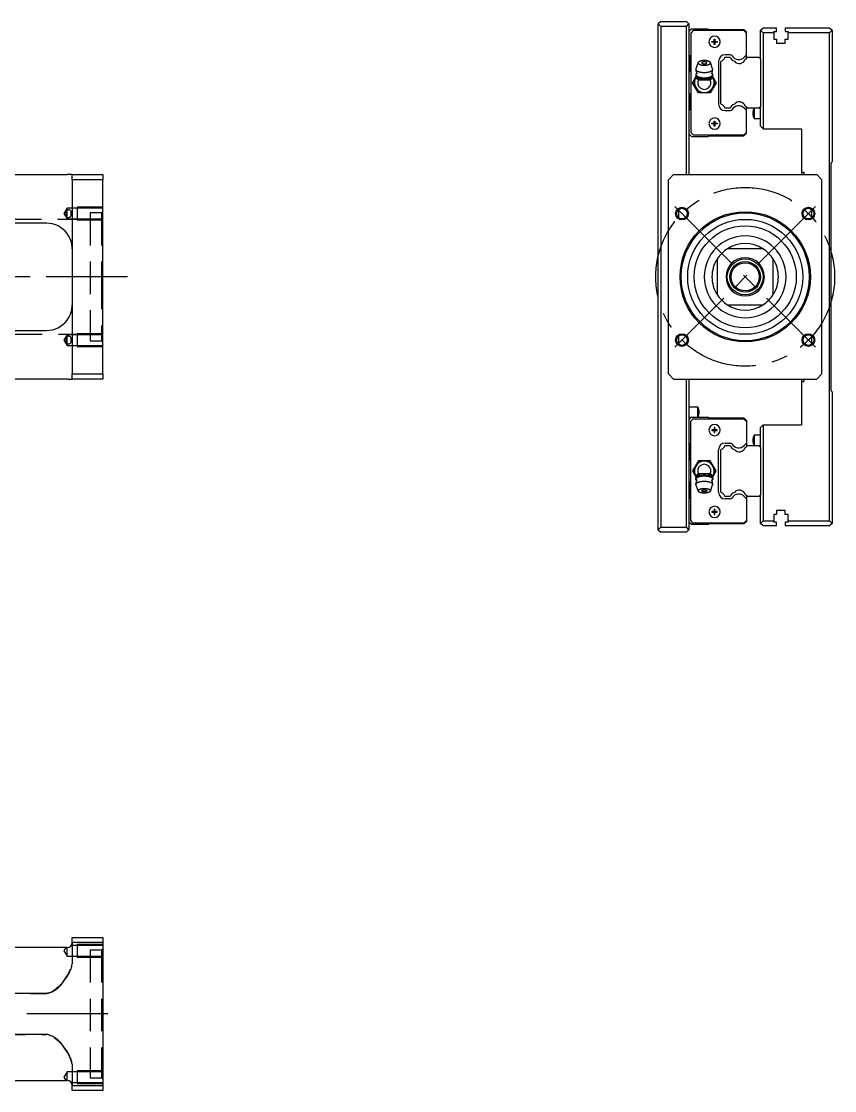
# Model space of a CAD drawing. Extents: x -8 to 924, y -348 to 120.
# Drawn here: x 605.6 to 923.9, y -318.6 to 100 of the extents above; entities that cross this region are included whole.
import ezdxf

# ---------------------------------------------------------------- set-up
doc = ezdxf.new("R2010")
doc.units = 0
doc.linetypes.add('CENTER', pattern=[50.8, 31.75, -6.35, 6.35, -6.35])
doc.linetypes.add('DASHED', pattern=[19.05, 12.7, -6.35])
doc.layers.get('0').update_dxf_attribs({"linetype": 'CONTINUOUS'})
doc.layers.add('CENTER', color=1, linetype='CENTER')

msp = doc.modelspace()

# ---------------------------------------------------------------- linework, layer by layer
at = {"color": 7, "linetype": 'CONTINUOUS'}
for p, q in [((855.9, 100), (854.9, 99)), ((854.9, 99), (855.9, 98)), ((854.9, -99), (854.9, 99)), ((855.9, 100), (865.9, 100)), ((865.9, 98), (855.9, 98)), ((855.9, 98), (855.9, -98)), ((866.9, 99), (865.9, 100)), ((865.9, 98), (866.9, 99)), ((865.9, 40), (865.9, 98)), ((866.9, 99), (866.9, 40)), ((867.9, 97), (866.9, 96)), ((868.6, 96.45), (867.6, 95.45)), ((874.4, 97), (867.9, 97)), ((888.4, 96.45), (868.6, 96.45)), ((874.65, 96.75), (874.4, 97)), ((888.4, 96.75), (874.65, 96.75)), ((889.4, 95.75), (888.4, 96.75)), ((889.4, 95.45), (888.4, 96.45)), ((894.9, 96.5), (895.9, 97.5)), ((894.9, 85.4), (894.9, 96.5)), ((895.9, 95.5), (894.9, 96.5)), ((895.9, 97.5), (901.2, 97.5)), ((901.2, 96), (901.2, 97.5)), ((904.6, 97.5), (921.9, 97.5)), ((904.6, 97.5), (904.6, 96)), ((921.9, 97.5), (922.9, 96.5)), ((922.9, 96.5), (921.9, 95.5)), ((922.9, 96.5), (922.9, 45)), ((867.6, 95.45), (867.6, 56.55)), ((875.9, 92.1), (876.8, 92.1)), ((875.9, 91.9), (875.9, 92.1)), ((876.8, 92.1), (876.8, 93)), ((876.8, 93), (877, 93)), ((876.8, 92.1), (876.9, 92)), ((877, 92.1), (876.9, 92)), ((877, 93), (877, 92.1)), ((877, 92.1), (877.9, 92.1)), ((877.9, 92.1), (877.9, 91.9)), ((889.4, 95.45), (889.4, 95.75)), ((889.4, 86.92), (889.4, 95.45)), ((900.05, 95.5), (895.9, 95.5)), ((895.9, 95.5), (895.9, 58)), ((900.05, 96), (901.2, 96)), ((900.05, 95.5), (900.05, 96)), ((900.05, 95.5), (900.05, 93)), ((900.05, 93), (901.2, 93)), ((901.2, 93), (901.2, 91.5)), ((904.6, 96), (905.75, 96)), ((904.6, 93), (905.75, 93)), ((904.6, 91.5), (904.6, 93)), ((905.75, 96), (905.75, 95.5)), ((905.75, 93), (905.75, 95.5)), ((921.9, 95.5), (905.75, 95.5)), ((921.9, -95.5), (921.9, 95.5)), ((876.8, 91.9), (875.9, 91.9)), ((876.8, 91.9), (876.9, 92)), ((876.8, 91), (876.8, 91.9)), ((877, 91), (876.8, 91)), ((877, 91.9), (876.9, 92)), ((877.9, 91.9), (877, 91.9)), ((877, 91.9), (877, 91)), ((901.2, 91.5), (904.6, 91.5)), ((866.9, 87), (867.4, 86.5)), ((867.4, 86.5), (867.4, 80.5)), ((870.52, 83.89), (869.63, 81.44)), ((870.52, 83.89), (870.5, 83.81)), ((870.5, 83.81), (870.5, 83.73)), ((870.5, 83.73), (870.52, 83.65)), ((870.55, 83.95), (870.52, 83.89)), ((870.59, 84.02), (870.55, 83.95)), ((870.65, 84.08), (870.59, 84.02)), ((870.71, 84.14), (870.65, 84.08)), ((870.79, 84.2), (870.71, 84.14)), ((870.88, 84.25), (870.79, 84.2)), ((870.97, 84.31), (870.88, 84.25)), ((871.08, 84.36), (870.97, 84.31)), ((871.2, 84.41), (871.08, 84.36)), ((871.32, 84.45), (871.2, 84.41)), ((871.46, 84.49), (871.32, 84.45)), ((871.6, 84.53), (871.46, 84.49)), ((871.75, 84.57), (871.6, 84.53)), ((871.9, 84.6), (871.75, 84.57)), ((872.06, 84.62), (871.9, 84.6)), ((871.92, 83.83), (871.9, 83.79)), ((871.9, 83.79), (871.9, 83.76)), ((871.9, 83.76), (871.9, 83.73)), ((871.9, 83.73), (871.92, 83.69)), ((871.93, 83.86), (871.92, 83.83)), ((871.96, 83.89), (871.93, 83.86)), ((871.99, 83.92), (871.96, 83.89)), ((872.03, 83.95), (871.99, 83.92)), ((872.08, 83.98), (872.03, 83.95)), ((872.22, 84.64), (872.06, 84.62)), ((872.13, 84.01), (872.08, 83.98)), ((872.19, 84.03), (872.13, 84.01)), ((872.26, 84.05), (872.19, 84.03)), ((872.39, 84.66), (872.22, 84.64)), ((872.33, 84.07), (872.26, 84.05)), ((872.4, 84.09), (872.33, 84.07)), ((872.56, 84.67), (872.39, 84.66)), ((872.48, 84.11), (872.4, 84.09)), ((872.56, 84.12), (872.48, 84.11)), ((872.73, 84.68), (872.56, 84.67)), ((872.64, 84.13), (872.56, 84.12)), ((872.73, 84.14), (872.64, 84.13)), ((872.9, 84.68), (872.73, 84.68)), ((872.81, 84.14), (872.73, 84.14)), ((872.9, 84.14), (872.81, 84.14)), ((873.07, 84.68), (872.9, 84.68)), ((872.99, 84.14), (872.9, 84.14)), ((873.07, 84.14), (872.99, 84.14)), ((873.24, 84.67), (873.07, 84.68)), ((873.16, 84.13), (873.07, 84.14)), ((873.24, 84.12), (873.16, 84.13)), ((873.41, 84.66), (873.24, 84.67)), ((873.32, 84.11), (873.24, 84.12)), ((873.4, 84.09), (873.32, 84.11)), ((873.47, 84.07), (873.4, 84.09)), ((873.58, 84.64), (873.41, 84.66)), ((873.54, 84.05), (873.47, 84.07)), ((873.61, 84.03), (873.54, 84.05)), ((873.74, 84.62), (873.58, 84.64)), ((873.67, 84.01), (873.61, 84.03)), ((873.72, 83.98), (873.67, 84.01)), ((873.77, 83.95), (873.72, 83.98)), ((873.9, 84.6), (873.74, 84.62)), ((873.81, 83.92), (873.77, 83.95)), ((873.84, 83.89), (873.81, 83.92)), ((873.87, 83.86), (873.84, 83.89)), ((873.88, 83.83), (873.87, 83.86)), ((873.9, 83.79), (873.88, 83.83)), ((873.88, 83.69), (873.9, 83.73)), ((874.05, 84.57), (873.9, 84.6)), ((873.9, 83.76), (873.9, 83.79)), ((873.9, 83.73), (873.9, 83.76)), ((874.2, 84.53), (874.05, 84.57)), ((874.34, 84.49), (874.2, 84.53)), ((874.48, 84.45), (874.34, 84.49)), ((874.6, 84.41), (874.48, 84.45)), ((874.72, 84.36), (874.6, 84.41)), ((874.83, 84.31), (874.72, 84.36)), ((874.92, 84.25), (874.83, 84.31)), ((875.01, 84.2), (874.92, 84.25)), ((875.09, 84.14), (875.01, 84.2)), ((875.15, 84.08), (875.09, 84.14)), ((875.21, 84.02), (875.15, 84.08)), ((875.25, 83.95), (875.21, 84.02)), ((875.28, 83.89), (875.25, 83.95)), ((876.17, 81.44), (875.28, 83.89)), ((875.3, 83.81), (875.28, 83.89)), ((875.28, 83.65), (875.3, 83.73)), ((875.3, 83.73), (875.3, 83.81)), ((878.47, 84.33), (878.47, 67.67)), ((879.4, 84.2), (879.56, 84.48)), ((879.4, 67.8), (879.4, 84.2)), ((880.96, 86), (883.04, 86)), ((882.98, 86.93), (881.07, 86.93)), ((889.4, 86.92), (888.44, 85.95)), ((888.95, 85.15), (889.4, 85.6)), ((889.4, 85.6), (889.4, 86.92)), ((889.4, 85.6), (889.8, 86)), ((889.8, 86), (894.3, 86)), ((894.3, 86), (894.9, 85.4)), ((894.9, 85.4), (894.9, 66.6)), ((867.4, 80.5), (866.9, 80)), ((869.63, 81.44), (869.6, 81.27)), ((869.6, 81.27), (869.61, 81.17)), ((869.61, 81.17), (869.64, 81.07)), ((869.64, 81.07), (869.69, 80.97)), ((869.69, 80.97), (869.76, 80.88)), ((869.77, 79.59), (869.72, 79.52)), ((869.76, 80.88), (869.85, 80.78)), ((869.83, 79.65), (869.77, 79.59)), ((869.9, 79.71), (869.83, 79.65)), ((869.85, 80.78), (869.96, 80.69)), ((869.96, 79.77), (869.9, 79.71)), ((869.96, 80.69), (870.09, 80.61)), ((870.09, 80.61), (870.23, 80.52)), ((870.23, 80.52), (870.39, 80.45)), ((870.39, 80.45), (870.57, 80.37)), ((870.52, 83.65), (870.55, 83.58)), ((870.55, 83.58), (870.6, 83.5)), ((870.57, 80.37), (870.76, 80.31)), ((870.6, 83.5), (870.67, 83.42)), ((870.67, 83.42), (870.75, 83.35)), ((870.75, 83.35), (870.85, 83.28)), ((870.76, 80.31), (870.96, 80.24)), ((870.85, 83.28), (870.96, 83.22)), ((870.96, 83.22), (871.09, 83.16)), ((870.96, 80.24), (871.18, 80.19)), ((871.09, 83.16), (871.23, 83.1)), ((871.18, 80.19), (871.4, 80.14)), ((871.23, 83.1), (871.38, 83.05)), ((871.38, 83.05), (871.55, 83)), ((871.4, 80.14), (871.64, 80.1)), ((871.55, 83), (871.72, 82.96)), ((871.64, 80.1), (871.88, 80.07)), ((871.72, 82.96), (871.91, 82.92)), ((871.88, 80.07), (872.13, 80.04)), ((871.91, 82.92), (872.1, 82.9)), ((871.92, 83.69), (871.93, 83.66)), ((871.93, 83.66), (871.96, 83.63)), ((871.96, 83.63), (871.99, 83.6)), ((871.99, 83.6), (872.03, 83.57)), ((872.03, 83.57), (872.08, 83.54)), ((872.08, 83.54), (872.13, 83.51)), ((872.1, 82.9), (872.29, 82.87)), ((872.13, 83.51), (872.19, 83.49)), ((872.13, 80.04), (872.38, 80.02)), ((872.19, 83.49), (872.26, 83.47)), ((872.26, 83.47), (872.33, 83.45)), ((872.29, 82.87), (872.49, 82.86)), ((872.33, 83.45), (872.4, 83.43)), ((872.38, 80.02), (872.64, 80.01)), ((872.4, 83.43), (872.48, 83.41)), ((872.48, 83.41), (872.56, 83.4)), ((872.49, 82.86), (872.7, 82.85)), ((872.56, 83.4), (872.64, 83.39)), ((872.64, 83.39), (872.73, 83.38)), ((872.64, 80.01), (872.9, 80)), ((872.7, 82.85), (872.9, 82.84)), ((872.73, 83.38), (872.81, 83.38)), ((872.81, 83.38), (872.9, 83.38)), ((872.9, 83.38), (872.99, 83.38)), ((872.9, 82.84), (873.1, 82.85)), ((872.9, 80), (873.16, 80.01)), ((872.99, 83.38), (873.07, 83.38)), ((873.07, 83.38), (873.16, 83.39)), ((873.1, 82.85), (873.31, 82.86)), ((873.16, 83.39), (873.24, 83.4)), ((873.16, 80.01), (873.42, 80.02)), ((873.24, 83.4), (873.32, 83.41)), ((873.31, 82.86), (873.51, 82.87)), ((873.32, 83.41), (873.4, 83.43)), ((873.4, 83.43), (873.47, 83.45)), ((873.42, 80.02), (873.67, 80.04)), ((873.47, 83.45), (873.54, 83.47)), ((873.51, 82.87), (873.7, 82.9)), ((873.54, 83.47), (873.61, 83.49)), ((873.61, 83.49), (873.67, 83.51)), ((873.67, 83.51), (873.72, 83.54)), ((873.67, 80.04), (873.92, 80.07)), ((873.7, 82.9), (873.89, 82.92)), ((873.72, 83.54), (873.77, 83.57)), ((873.77, 83.57), (873.81, 83.6)), ((873.81, 83.6), (873.84, 83.63)), ((873.84, 83.63), (873.87, 83.66)), ((873.87, 83.66), (873.88, 83.69)), ((873.89, 82.92), (874.08, 82.96)), ((873.92, 80.07), (874.16, 80.1)), ((874.08, 82.96), (874.25, 83)), ((874.16, 80.1), (874.4, 80.14)), ((874.25, 83), (874.42, 83.05)), ((874.4, 80.14), (874.62, 80.19)), ((874.42, 83.05), (874.57, 83.1)), ((874.57, 83.1), (874.71, 83.16)), ((874.62, 80.19), (874.84, 80.24)), ((874.71, 83.16), (874.84, 83.22)), ((874.84, 83.22), (874.95, 83.28)), ((874.84, 80.24), (875.04, 80.31)), ((874.95, 83.28), (875.05, 83.35)), ((875.04, 80.31), (875.23, 80.37)), ((875.05, 83.35), (875.13, 83.42)), ((875.13, 83.42), (875.2, 83.5)), ((875.2, 83.5), (875.25, 83.58)), ((875.23, 80.37), (875.41, 80.45)), ((875.25, 83.58), (875.28, 83.65)), ((875.41, 80.45), (875.57, 80.52)), ((875.57, 80.52), (875.71, 80.61)), ((875.71, 80.61), (875.84, 80.69)), ((875.84, 80.69), (875.95, 80.78)), ((875.9, 79.71), (875.84, 79.77)), ((875.97, 79.65), (875.9, 79.71)), ((875.95, 80.78), (876.04, 80.88)), ((876.03, 79.59), (875.97, 79.65)), ((876.08, 79.52), (876.03, 79.59)), ((876.04, 80.88), (876.11, 80.97)), ((876.11, 80.97), (876.16, 81.07)), ((876.16, 81.07), (876.19, 81.17)), ((876.2, 81.27), (876.17, 81.44)), ((876.19, 81.17), (876.2, 81.27)), ((868.28, 76), (869.44, 78)), ((869.44, 74), (868.28, 76)), ((869.44, 78), (869.72, 78.49)), ((869.62, 79.33), (869.6, 79.26)), ((869.6, 79.26), (869.6, 79.19)), ((869.6, 79.19), (869.6, 78.82)), ((869.6, 79.19), (869.61, 79.09)), ((869.6, 78.82), (869.6, 78.75)), ((869.6, 78.75), (869.62, 78.69)), ((869.61, 79.09), (869.64, 78.99)), ((869.64, 79.39), (869.62, 79.33)), ((869.62, 78.69), (869.64, 78.62)), ((869.67, 79.46), (869.64, 79.39)), ((869.64, 78.99), (869.69, 78.9)), ((869.64, 78.62), (869.67, 78.55)), ((869.72, 79.52), (869.67, 79.46)), ((869.67, 78.55), (869.72, 78.49)), ((869.69, 78.9), (869.76, 78.8)), ((869.72, 78.49), (869.77, 78.42)), ((869.76, 78.8), (869.85, 78.71)), ((869.77, 78.42), (869.83, 78.36)), ((869.81, 77.98), (869.82, 78.05)), ((869.81, 77.91), (869.81, 77.98)), ((869.82, 77.84), (869.81, 77.91)), ((869.82, 78.05), (869.84, 78.12)), ((869.83, 77.78), (869.82, 77.84)), ((869.83, 78.36), (869.9, 78.3)), ((869.84, 77.72), (869.83, 77.78)), ((869.84, 78.12), (869.86, 78.2)), ((869.87, 77.66), (869.84, 77.72)), ((869.85, 78.71), (869.96, 78.62)), ((869.86, 78.2), (869.89, 78.27)), ((869.9, 77.61), (869.87, 77.66)), ((869.89, 78.27), (869.9, 78.29)), ((869.9, 78.3), (870.89, 77.46)), ((869.9, 78.3), (870.02, 78.21)), ((869.93, 77.55), (869.9, 77.61)), ((869.98, 77.5), (869.93, 77.55)), ((869.96, 78.62), (870.09, 78.53)), ((870.02, 77.46), (869.98, 77.5)), ((870.02, 78.21), (870.16, 78.12)), ((870.08, 77.41), (870.02, 77.46)), ((870.14, 77.36), (870.08, 77.41)), ((870.09, 78.53), (870.23, 78.45)), ((870.22, 77.32), (870.14, 77.36)), ((870.16, 78.12), (870.32, 78.03)), ((870.3, 77.28), (870.22, 77.32)), ((870.23, 78.45), (870.39, 78.37)), ((870.39, 77.24), (870.3, 77.28)), ((870.32, 78.03), (870.49, 77.96)), ((870.39, 78.37), (870.57, 78.3)), ((870.49, 77.21), (870.39, 77.24)), ((870.49, 77.96), (870.69, 77.88)), ((870.58, 77.18), (870.49, 77.21)), ((870.57, 78.3), (870.76, 78.23)), ((870.69, 77.88), (870.89, 77.82)), ((870.76, 78.23), (870.96, 78.17)), ((870.89, 77.82), (871.11, 77.76)), ((871.06, 77.35), (870.89, 77.46)), ((870.96, 78.17), (871.18, 78.11)), ((871.26, 77.27), (871.06, 77.35)), ((871.11, 77.76), (871.35, 77.71)), ((871.18, 78.11), (871.4, 78.07)), ((871.35, 77.71), (871.59, 77.66)), ((871.4, 78.07), (871.64, 78.02)), ((871.59, 77.66), (871.84, 77.63)), ((871.64, 78.02), (871.88, 77.99)), ((871.84, 77.63), (872.1, 77.6)), ((871.88, 77.99), (872.13, 77.96)), ((872.1, 77.6), (872.36, 77.58)), ((872.13, 77.96), (872.38, 77.94)), ((872.36, 77.58), (872.63, 77.56)), ((872.38, 77.94), (872.64, 77.93)), ((872.63, 77.56), (872.9, 77.56)), ((872.64, 77.93), (872.9, 77.93)), ((872.9, 77.93), (873.16, 77.93)), ((872.9, 77.56), (873.17, 77.56)), ((873.16, 77.93), (873.42, 77.94)), ((873.17, 77.56), (873.44, 77.58)), ((873.42, 77.94), (873.67, 77.96)), ((873.44, 77.58), (873.7, 77.6)), ((873.67, 77.96), (873.92, 77.99)), ((873.7, 77.6), (873.96, 77.63)), ((873.92, 77.99), (874.16, 78.02)), ((873.96, 77.63), (874.21, 77.66)), ((874.16, 78.02), (874.4, 78.07)), ((874.21, 77.66), (874.45, 77.71)), ((874.4, 78.07), (874.62, 78.11)), ((874.45, 77.71), (874.69, 77.76)), ((874.68, 77.32), (874.47, 77.25)), ((874.62, 78.11), (874.84, 78.17)), ((874.91, 77.46), (874.68, 77.32)), ((874.69, 77.76), (874.91, 77.82)), ((874.84, 78.17), (875.04, 78.23)), ((874.91, 77.46), (875.9, 78.3)), ((874.91, 77.82), (875.11, 77.88)), ((875.04, 78.23), (875.23, 78.3)), ((875.11, 77.88), (875.31, 77.96)), ((875.31, 77.21), (875.22, 77.18)), ((875.23, 78.3), (875.41, 78.37)), ((875.31, 77.96), (875.48, 78.03)), ((875.41, 77.24), (875.31, 77.21)), ((875.41, 78.37), (875.57, 78.45)), ((875.5, 77.28), (875.41, 77.24)), ((875.48, 78.03), (875.64, 78.12)), ((875.58, 77.32), (875.5, 77.28)), ((875.57, 78.45), (875.71, 78.53)), ((875.65, 77.36), (875.58, 77.32)), ((875.64, 78.12), (875.78, 78.21)), ((875.72, 77.41), (875.65, 77.36)), ((875.71, 78.53), (875.84, 78.62)), ((875.78, 77.46), (875.72, 77.41)), ((875.78, 78.21), (875.9, 78.3)), ((875.82, 77.5), (875.78, 77.46)), ((875.87, 77.55), (875.82, 77.5)), ((875.84, 78.62), (875.95, 78.71)), ((875.9, 77.61), (875.87, 77.55)), ((875.9, 78.3), (875.97, 78.36)), ((875.9, 78.29), (875.91, 78.27)), ((875.93, 77.66), (875.9, 77.61)), ((875.91, 78.27), (875.94, 78.2)), ((875.96, 77.72), (875.93, 77.66)), ((875.94, 78.2), (875.96, 78.12)), ((875.95, 78.71), (876.04, 78.8)), ((875.96, 78.12), (875.98, 78.05)), ((875.97, 77.78), (875.96, 77.72)), ((875.97, 78.36), (876.03, 78.42)), ((875.98, 77.84), (875.97, 77.78)), ((875.98, 78.05), (875.99, 77.98)), ((875.99, 77.91), (875.98, 77.84)), ((875.99, 77.98), (875.99, 77.91)), ((876.03, 78.42), (876.08, 78.49)), ((876.04, 78.8), (876.11, 78.9)), ((876.13, 79.46), (876.08, 79.52)), ((876.08, 78.49), (876.13, 78.55)), ((876.08, 78.49), (876.36, 78)), ((876.11, 78.9), (876.16, 78.99)), ((876.16, 79.39), (876.13, 79.46)), ((876.13, 78.55), (876.16, 78.62)), ((876.18, 79.33), (876.16, 79.39)), ((876.16, 78.99), (876.19, 79.09)), ((876.16, 78.62), (876.18, 78.69)), ((876.2, 79.26), (876.18, 79.33)), ((876.18, 78.69), (876.2, 78.75)), ((876.19, 79.09), (876.2, 79.19)), ((876.2, 79.19), (876.2, 79.26)), ((876.2, 78.82), (876.2, 79.19)), ((876.2, 78.75), (876.2, 78.82)), ((876.36, 78), (877.52, 76)), ((877.52, 76), (876.36, 74)), ((866.9, 72), (867.4, 71.5)), ((867.4, 71.5), (867.4, 65.5)), ((870.59, 72), (869.44, 74)), ((872.9, 72), (870.59, 72)), ((875.21, 72), (872.9, 72)), ((876.36, 74), (875.21, 72)), ((879.56, 67.52), (879.4, 67.8)), ((867.4, 65.5), (866.9, 65)), ((883.04, 66), (880.96, 66)), ((881.07, 65.07), (882.98, 65.07)), ((888.44, 66.05), (889.4, 65.08)), ((889.8, 66), (888.95, 66.85)), ((889.4, 65.08), (889.4, 66.4)), ((889.4, 56.55), (889.4, 65.08)), ((894.3, 66), (889.8, 66)), ((891.9, 64.06), (891.9, 63.94)), ((892.4, 66), (892.4, 62)), ((894.9, 66.6), (894.3, 66)), ((894.9, 66), (894.3, 66)), ((894.9, 59), (894.9, 66.6)), ((875.9, 60.1), (876.8, 60.1)), ((875.9, 59.9), (875.9, 60.1)), ((876.8, 59.9), (875.9, 59.9)), ((876.8, 60.1), (876.8, 61)), ((876.8, 61), (877, 61)), ((876.8, 60.1), (876.9, 60)), ((876.8, 59.9), (876.9, 60)), ((876.8, 59), (876.8, 59.9)), ((877, 59), (876.8, 59)), ((877, 60.1), (876.9, 60)), ((877, 59.9), (876.9, 60)), ((877, 61), (877, 60.1)), ((877, 60.1), (877.9, 60.1)), ((877, 59.9), (877, 59)), ((877.9, 59.9), (877, 59.9)), ((877.9, 60.1), (877.9, 59.9)), ((892.4, 62), (894.9, 62)), ((894.9, 59), (895.9, 58)), ((866.9, 56), (867.9, 55)), ((867.6, 56.55), (868.6, 55.55)), ((867.9, 55), (874.4, 55)), ((868.6, 55.55), (888.4, 55.55)), ((874.4, 55), (874.65, 55.25)), ((874.65, 55.25), (888.4, 55.25)), ((888.4, 55.55), (889.4, 56.55)), ((888.4, 55.25), (889.4, 56.25)), ((889.4, 56.25), (889.4, 56.55)), ((895.9, 58), (910.9, 58)), ((910.9, 58), (910.9, 41)), ((922.4, 44.5), (922.9, 45)), ((922.4, 44.5), (922.4, -44.5)), ((590, 40), (623.5, 40)), ((625.5, 40), (623.5, 40)), ((625.5, 40), (637.5, 40)), ((625.5, 38), (625.5, 40)), ((625.5, 38), (625.5, -38)), ((637.5, 38), (625.5, 38)), ((637.5, 40), (637.5, 38)), ((637.5, -38), (637.5, 38)), ((860.9, 40), (858.9, 38)), ((858.9, -38), (858.9, 38)), ((860.9, 40), (916.9, 40)), ((910.9, 41), (910.9, 40)), ((910.9, 41), (911.9, 41)), ((911.9, 41), (911.9, 40)), ((918.9, 38), (916.9, 40)), ((918.9, -38), (918.9, 38)), ((623.03, 25.03), (623.11, 25.42)), ((623.11, 25.42), (623.23, 25.8)), ((623.23, 25.8), (623.38, 26.17)), ((623.38, 26.17), (623.5, 26.44)), ((623.5, 23.06), (623.5, 26.44)), ((623.5, 26.44), (623.76, 26.42)), ((623.76, 26.42), (624.01, 26.38)), ((624.01, 26.38), (624.25, 26.32)), ((624.25, 26.32), (624.47, 26.21)), ((624.47, 26.21), (624.66, 26.09)), ((624.66, 26.09), (624.81, 25.92)), ((624.81, 25.92), (624.93, 25.74)), ((624.93, 25.74), (625.02, 25.53)), ((625.02, 25.53), (625.08, 25.3)), ((862.9, 23.06), (862.9, 26.44)), ((914.9, 26.44), (914.9, 23.06)), ((615.5, 21), (575, 21)), ((623.58, 23.06), (623.5, 23.06)), ((623.82, 23.08), (623.58, 23.06)), ((624.04, 23.12), (623.82, 23.08)), ((624.26, 23.18), (624.04, 23.12)), ((624.46, 23.28), (624.26, 23.18)), ((624.65, 23.41), (624.46, 23.28)), ((624.81, 23.57), (624.65, 23.41)), ((624.94, 23.78), (624.81, 23.57)), ((625.04, 24.02), (624.94, 23.78)), ((895.83, 11), (881.97, 11)), ((877.9, 6.93), (877.9, -6.93)), ((899.9, -6.93), (899.9, 6.93)), ((881.97, -11), (895.83, -11)), ((575, -21), (615.5, -21)), ((623.03, -24.47), (623.11, -24.08)), ((623.11, -24.08), (623.23, -23.7)), ((623.23, -23.7), (623.38, -23.33)), ((623.38, -23.33), (623.5, -23.06)), ((623.5, -26.44), (623.5, -23.06)), ((623.5, -23.06), (623.76, -23.07)), ((623.76, -23.07), (624.01, -23.11)), ((624.01, -23.11), (624.25, -23.18)), ((624.25, -23.18), (624.47, -23.28)), ((624.47, -23.28), (624.66, -23.41)), ((624.66, -23.41), (624.81, -23.58)), ((624.81, -23.58), (624.93, -23.76)), ((624.93, -23.76), (625.02, -23.96)), ((625.02, -23.96), (625.08, -24.19)), ((862.9, -26.44), (862.9, -23.06)), ((914.9, -23.06), (914.9, -26.44)), ((623.58, -26.43), (623.5, -26.44)), ((623.82, -26.42), (623.58, -26.43)), ((624.04, -26.38), (623.82, -26.42)), ((624.26, -26.31), (624.04, -26.38)), ((624.46, -26.22), (624.26, -26.31)), ((624.65, -26.09), (624.46, -26.22)), ((624.81, -25.93), (624.65, -26.09)), ((624.94, -25.71), (624.81, -25.93)), ((625.04, -25.47), (624.94, -25.71)), ((623.5, -40), (590, -40)), ((623.5, -40), (625.5, -40)), ((625.5, -40), (625.5, -38)), ((625.5, -38), (637.5, -38)), ((637.5, -40), (625.5, -40)), ((637.5, -38), (637.5, -40)), ((858.9, -38), (860.9, -40)), ((860.9, -40), (916.9, -40)), ((865.9, -98), (865.9, -40)), ((866.9, -40), (866.9, -99)), ((910.9, -40), (910.9, -41)), ((910.9, -41), (911.9, -41)), ((910.9, -41), (910.9, -58)), ((911.9, -40), (911.9, -41)), ((916.9, -40), (918.9, -38)), ((922.9, -45), (922.4, -44.5)), ((922.9, -45), (922.9, -96.5)), ((870.4, -51), (866.9, -51)), ((870.4, -53), (870.4, -51)), ((870.4, -55), (870.4, -53)), ((870.9, -53.06), (870.9, -52.94)), ((866.9, -55), (867.9, -55)), ((866.9, -56), (867.9, -55)), ((867.6, -56.55), (868.6, -55.55)), ((867.6, -95.45), (867.6, -56.55)), ((867.9, -55), (874.4, -55)), ((868.6, -55.55), (888.4, -55.55)), ((874.4, -55), (874.65, -55.25)), ((874.65, -55.25), (888.4, -55.25)), ((888.4, -55.25), (889.4, -56.25)), ((888.4, -55.55), (889.4, -56.55)), ((889.4, -56.25), (889.4, -56.55)), ((889.4, -56.55), (889.4, -65.08)), ((895.9, -58), (894.9, -59)), ((895.9, -58), (910.9, -58)), ((895.9, -58), (895.9, -95.5)), ((876.8, -59.9), (875.9, -59.9)), ((875.9, -59.9), (875.9, -60.1)), ((875.9, -60.1), (876.8, -60.1)), ((876.8, -59), (876.8, -59.9)), ((877, -59), (876.8, -59)), ((876.8, -59.9), (876.9, -60)), ((876.8, -60.1), (876.9, -60)), ((876.8, -60.1), (876.8, -61)), ((876.8, -61), (877, -61)), ((877, -59.9), (876.9, -60)), ((877, -60.1), (876.9, -60)), ((877, -59.9), (877, -59)), ((877.9, -59.9), (877, -59.9)), ((877, -60.1), (877.9, -60.1)), ((877, -61), (877, -60.1)), ((877.9, -60.1), (877.9, -59.9)), ((894.9, -62), (892.4, -62)), ((892.4, -62), (892.4, -66)), ((894.9, -66.6), (894.9, -59)), ((867.4, -65.5), (866.9, -65)), ((867.4, -71.5), (867.4, -65.5)), ((880.96, -66), (883.04, -66)), ((881.07, -65.07), (882.98, -65.07)), ((888.44, -66.05), (889.4, -65.08)), ((888.95, -66.85), (889.4, -66.4)), ((889.4, -65.08), (889.4, -66.4)), ((889.4, -66.4), (889.8, -66)), ((889.8, -66), (894.3, -66)), ((891.9, -63.94), (891.9, -64.06)), ((894.3, -66), (894.9, -66)), ((894.3, -66), (894.9, -66.6)), ((894.9, -66.6), (894.9, -85.4)), ((878.47, -84.33), (878.47, -67.67)), ((879.4, -67.8), (879.56, -67.52)), ((879.4, -84.2), (879.4, -67.8)), ((866.9, -72), (867.4, -71.5)), ((869.44, -74), (868.28, -76)), ((870.59, -72), (869.44, -74)), ((872.9, -72), (870.59, -72)), ((875.21, -72), (872.9, -72)), ((876.36, -74), (875.21, -72)), ((877.52, -76), (876.36, -74)), ((868.28, -76), (869.44, -78)), ((869.44, -78), (869.72, -78.49)), ((869.6, -78.75), (869.62, -78.69)), ((869.6, -78.82), (869.6, -78.75)), ((869.6, -78.82), (869.6, -79.19)), ((869.6, -79.19), (869.61, -79.09)), ((869.6, -79.26), (869.6, -79.19)), ((869.62, -79.33), (869.6, -79.26)), ((869.61, -79.09), (869.64, -78.99)), ((869.62, -78.69), (869.64, -78.62)), ((869.64, -79.39), (869.62, -79.33)), ((869.64, -78.62), (869.67, -78.55)), ((869.64, -78.99), (869.69, -78.9)), ((869.67, -79.46), (869.64, -79.39)), ((869.67, -78.55), (869.72, -78.49)), ((869.72, -79.52), (869.67, -79.46)), ((869.69, -78.9), (869.76, -78.8)), ((869.72, -78.49), (869.77, -78.42)), ((869.77, -79.59), (869.72, -79.52)), ((869.76, -78.8), (869.85, -78.71)), ((869.77, -78.42), (869.83, -78.36)), ((869.82, -77.85), (869.81, -77.91)), ((869.81, -77.91), (869.81, -77.98)), ((869.81, -77.98), (869.82, -78.05)), ((869.83, -77.78), (869.82, -77.85)), ((869.82, -78.05), (869.84, -78.12)), ((869.84, -77.72), (869.83, -77.78)), ((869.83, -78.36), (869.9, -78.3)), ((869.87, -77.66), (869.84, -77.72)), ((869.84, -78.12), (869.86, -78.2)), ((869.85, -78.71), (869.96, -78.62)), ((869.86, -78.2), (869.89, -78.27)), ((869.9, -77.61), (869.87, -77.66)), ((869.89, -78.27), (869.9, -78.29)), ((870.89, -77.46), (869.9, -78.3)), ((869.93, -77.55), (869.9, -77.61)), ((869.9, -78.3), (870.02, -78.21)), ((869.97, -77.5), (869.93, -77.55)), ((869.96, -78.62), (870.09, -78.53)), ((870.02, -77.46), (869.97, -77.5)), ((870.08, -77.41), (870.02, -77.46)), ((870.02, -78.21), (870.16, -78.12)), ((870.14, -77.36), (870.08, -77.41)), ((870.09, -78.53), (870.23, -78.45)), ((870.22, -77.32), (870.14, -77.36)), ((870.16, -78.12), (870.32, -78.03)), ((870.3, -77.28), (870.22, -77.32)), ((870.23, -78.45), (870.39, -78.37)), ((870.39, -77.24), (870.3, -77.28)), ((870.32, -78.03), (870.49, -77.96)), ((870.48, -77.21), (870.39, -77.24)), ((870.39, -78.37), (870.57, -78.3)), ((870.58, -77.18), (870.48, -77.21)), ((870.49, -77.96), (870.69, -77.88)), ((870.57, -78.3), (870.76, -78.23)), ((870.69, -77.88), (870.89, -77.82)), ((870.76, -78.23), (870.96, -78.17)), ((871.01, -77.38), (870.89, -77.46)), ((870.89, -77.82), (871.11, -77.76)), ((870.96, -78.17), (871.18, -78.11)), ((871.2, -77.29), (871.01, -77.38)), ((871.11, -77.76), (871.35, -77.71)), ((871.18, -78.11), (871.4, -78.07)), ((871.35, -77.71), (871.59, -77.66)), ((871.4, -78.07), (871.64, -78.02)), ((871.59, -77.66), (871.84, -77.63)), ((871.64, -78.02), (871.88, -77.99)), ((871.84, -77.63), (872.1, -77.6)), ((871.88, -77.99), (872.13, -77.96)), ((872.1, -77.6), (872.36, -77.58)), ((872.13, -77.96), (872.38, -77.94)), ((872.36, -77.58), (872.63, -77.56)), ((872.38, -77.94), (872.64, -77.93)), ((872.63, -77.56), (872.9, -77.56)), ((872.64, -77.93), (872.9, -77.93)), ((872.9, -77.56), (873.17, -77.56)), ((872.9, -77.93), (873.16, -77.93)), ((873.16, -77.93), (873.42, -77.94)), ((873.17, -77.56), (873.44, -77.58)), ((873.42, -77.94), (873.67, -77.96)), ((873.44, -77.58), (873.7, -77.6)), ((873.67, -77.96), (873.92, -77.99)), ((873.7, -77.6), (873.96, -77.63)), ((873.92, -77.99), (874.16, -78.02)), ((873.96, -77.63), (874.21, -77.66)), ((874.16, -78.02), (874.4, -78.07)), ((874.21, -77.66), (874.45, -77.71)), ((874.4, -78.07), (874.62, -78.11)), ((874.45, -77.71), (874.69, -77.76)), ((874.73, -77.34), (874.5, -77.26)), ((874.62, -78.11), (874.84, -78.17)), ((874.69, -77.76), (874.91, -77.82)), ((874.91, -77.46), (874.73, -77.34)), ((874.84, -78.17), (875.04, -78.23)), ((875.9, -78.3), (874.91, -77.46)), ((874.91, -77.82), (875.11, -77.88)), ((875.04, -78.23), (875.23, -78.3)), ((875.11, -77.88), (875.31, -77.96)), ((875.32, -77.21), (875.22, -77.18)), ((875.23, -78.3), (875.41, -78.37)), ((875.31, -77.96), (875.48, -78.03)), ((875.41, -77.24), (875.32, -77.21)), ((875.5, -77.28), (875.41, -77.24)), ((875.41, -78.37), (875.57, -78.45)), ((875.48, -78.03), (875.64, -78.12)), ((875.58, -77.32), (875.5, -77.28)), ((875.57, -78.45), (875.71, -78.53)), ((875.66, -77.36), (875.58, -77.32)), ((875.64, -78.12), (875.78, -78.21)), ((875.72, -77.41), (875.66, -77.36)), ((875.71, -78.53), (875.84, -78.62)), ((875.78, -77.46), (875.72, -77.41)), ((875.82, -77.5), (875.78, -77.46)), ((875.78, -78.21), (875.9, -78.3)), ((875.87, -77.55), (875.82, -77.5)), ((875.84, -78.62), (875.95, -78.71)), ((875.9, -77.61), (875.87, -77.55)), ((875.93, -77.66), (875.9, -77.61)), ((875.9, -78.29), (875.91, -78.27)), ((875.9, -78.3), (875.97, -78.36)), ((875.91, -78.27), (875.94, -78.2)), ((875.96, -77.72), (875.93, -77.66)), ((875.94, -78.2), (875.96, -78.12)), ((875.95, -78.71), (876.04, -78.8)), ((875.97, -77.78), (875.96, -77.72)), ((875.96, -78.12), (875.98, -78.05)), ((875.98, -77.84), (875.97, -77.78)), ((875.97, -78.36), (876.03, -78.42)), ((875.99, -77.91), (875.98, -77.84)), ((875.98, -78.05), (875.99, -77.98)), ((875.99, -77.98), (875.99, -77.91)), ((876.03, -78.42), (876.08, -78.49)), ((876.08, -79.52), (876.03, -79.59)), ((876.04, -78.8), (876.11, -78.9)), ((876.08, -78.49), (876.36, -78)), ((876.08, -78.49), (876.13, -78.55)), ((876.13, -79.46), (876.08, -79.52)), ((876.11, -78.9), (876.16, -78.99)), ((876.13, -78.55), (876.16, -78.62)), ((876.16, -79.39), (876.13, -79.46)), ((876.16, -78.62), (876.18, -78.69)), ((876.16, -78.99), (876.19, -79.09)), ((876.18, -79.33), (876.16, -79.39)), ((876.18, -78.69), (876.2, -78.75)), ((876.2, -79.26), (876.18, -79.33)), ((876.19, -79.09), (876.2, -79.19)), ((876.2, -78.75), (876.2, -78.82)), ((876.2, -79.19), (876.2, -78.82)), ((876.2, -79.19), (876.2, -79.26)), ((876.36, -78), (877.52, -76)), ((867.4, -80.5), (866.9, -80)), ((867.4, -86.5), (867.4, -80.5)), ((869.6, -81.27), (869.61, -81.17)), ((869.63, -81.44), (869.6, -81.27)), ((869.61, -81.17), (869.64, -81.07)), ((869.63, -81.44), (870.52, -83.89)), ((869.64, -81.07), (869.69, -80.97)), ((869.69, -80.97), (869.76, -80.88)), ((869.76, -80.88), (869.85, -80.78)), ((869.83, -79.65), (869.77, -79.59)), ((869.9, -79.71), (869.83, -79.65)), ((869.85, -80.78), (869.96, -80.69)), ((869.9, -79.71), (869.96, -79.77)), ((869.96, -80.69), (870.09, -80.61)), ((870.09, -80.61), (870.23, -80.52)), ((870.23, -80.52), (870.39, -80.45)), ((870.39, -80.45), (870.57, -80.37)), ((870.5, -83.73), (870.52, -83.65)), ((870.52, -83.65), (870.55, -83.58)), ((870.55, -83.58), (870.6, -83.5)), ((870.57, -80.37), (870.76, -80.31)), ((870.6, -83.5), (870.67, -83.42)), ((870.67, -83.42), (870.75, -83.35)), ((870.75, -83.35), (870.85, -83.28)), ((870.76, -80.31), (870.96, -80.24)), ((870.85, -83.28), (870.96, -83.22)), ((870.96, -80.24), (871.18, -80.19)), ((870.96, -83.22), (871.09, -83.16)), ((871.09, -83.16), (871.23, -83.1)), ((871.18, -80.19), (871.4, -80.14)), ((871.23, -83.1), (871.38, -83.05)), ((871.38, -83.05), (871.55, -83)), ((871.4, -80.14), (871.64, -80.1)), ((871.55, -83), (871.72, -82.96)), ((871.64, -80.1), (871.88, -80.07)), ((871.72, -82.96), (871.91, -82.92)), ((871.88, -80.07), (872.13, -80.04)), ((871.9, -83.73), (871.92, -83.69)), ((871.91, -82.92), (872.1, -82.9)), ((871.92, -83.69), (871.93, -83.66)), ((871.93, -83.66), (871.96, -83.63)), ((871.96, -83.63), (871.99, -83.6)), ((871.99, -83.6), (872.03, -83.57)), ((872.03, -83.57), (872.08, -83.54)), ((872.08, -83.54), (872.13, -83.51)), ((872.1, -82.9), (872.29, -82.87)), ((872.13, -80.04), (872.38, -80.02)), ((872.13, -83.51), (872.19, -83.49)), ((872.19, -83.49), (872.26, -83.47)), ((872.26, -83.47), (872.33, -83.45)), ((872.29, -82.87), (872.49, -82.86)), ((872.33, -83.45), (872.4, -83.43)), ((872.38, -80.02), (872.64, -80.01)), ((872.4, -83.43), (872.48, -83.41)), ((872.48, -83.41), (872.56, -83.4)), ((872.49, -82.86), (872.7, -82.85)), ((872.56, -83.4), (872.64, -83.39)), ((872.64, -80.01), (872.9, -80)), ((872.64, -83.39), (872.73, -83.38)), ((872.7, -82.85), (872.9, -82.84)), ((872.73, -83.38), (872.81, -83.38)), ((872.81, -83.38), (872.9, -83.38)), ((872.9, -80), (873.16, -80.01)), ((872.9, -82.84), (873.1, -82.85)), ((872.9, -83.38), (872.99, -83.38)), ((872.99, -83.38), (873.07, -83.38)), ((873.07, -83.38), (873.16, -83.39)), ((873.1, -82.85), (873.31, -82.86)), ((873.16, -80.01), (873.42, -80.02)), ((873.16, -83.39), (873.24, -83.4)), ((873.24, -83.4), (873.32, -83.41)), ((873.31, -82.86), (873.51, -82.87)), ((873.32, -83.41), (873.4, -83.43)), ((873.4, -83.43), (873.47, -83.45)), ((873.42, -80.02), (873.67, -80.04)), ((873.47, -83.45), (873.54, -83.47)), ((873.51, -82.87), (873.7, -82.9)), ((873.54, -83.47), (873.61, -83.49)), ((873.61, -83.49), (873.67, -83.51)), ((873.67, -80.04), (873.92, -80.07)), ((873.67, -83.51), (873.72, -83.54)), ((873.7, -82.9), (873.89, -82.92)), ((873.72, -83.54), (873.77, -83.57)), ((873.77, -83.57), (873.81, -83.6)), ((873.81, -83.6), (873.84, -83.63)), ((873.84, -83.63), (873.87, -83.66)), ((873.87, -83.66), (873.88, -83.69)), ((873.88, -83.69), (873.9, -83.73)), ((873.89, -82.92), (874.08, -82.96)), ((873.92, -80.07), (874.16, -80.1)), ((874.08, -82.96), (874.25, -83)), ((874.16, -80.1), (874.4, -80.14)), ((874.25, -83), (874.42, -83.05)), ((874.4, -80.14), (874.62, -80.19)), ((874.42, -83.05), (874.57, -83.1)), ((874.57, -83.1), (874.71, -83.16)), ((874.62, -80.19), (874.84, -80.24)), ((874.71, -83.16), (874.84, -83.22)), ((874.84, -80.24), (875.04, -80.31)), ((874.84, -83.22), (874.95, -83.28)), ((874.95, -83.28), (875.05, -83.35)), ((875.04, -80.31), (875.23, -80.37)), ((875.05, -83.35), (875.13, -83.42)), ((875.13, -83.42), (875.2, -83.5)), ((875.2, -83.5), (875.25, -83.58)), ((875.23, -80.37), (875.41, -80.45)), ((875.25, -83.58), (875.28, -83.65)), ((875.28, -83.89), (876.17, -81.44)), ((875.28, -83.65), (875.3, -83.73)), ((875.41, -80.45), (875.57, -80.52)), ((875.57, -80.52), (875.71, -80.61)), ((875.71, -80.61), (875.84, -80.69)), ((875.84, -79.77), (875.9, -79.71)), ((875.84, -80.69), (875.95, -80.78)), ((875.97, -79.65), (875.9, -79.71)), ((875.95, -80.78), (876.04, -80.88)), ((876.03, -79.59), (875.97, -79.65)), ((876.04, -80.88), (876.11, -80.97)), ((876.11, -80.97), (876.16, -81.07)), ((876.16, -81.07), (876.19, -81.17)), ((876.2, -81.3), (876.17, -81.44)), ((876.19, -81.17), (876.2, -81.27)), ((876.2, -81.27), (876.2, -81.3)), ((866.9, -87), (867.4, -86.5)), ((870.5, -83.81), (870.5, -83.73)), ((870.52, -83.89), (870.5, -83.81)), ((870.55, -83.95), (870.52, -83.89)), ((870.59, -84.02), (870.55, -83.95)), ((870.65, -84.08), (870.59, -84.02)), ((870.71, -84.14), (870.65, -84.08)), ((870.79, -84.2), (870.71, -84.14)), ((870.88, -84.25), (870.79, -84.2)), ((870.97, -84.31), (870.88, -84.25)), ((871.08, -84.36), (870.97, -84.31)), ((871.2, -84.41), (871.08, -84.36)), ((871.32, -84.45), (871.2, -84.41)), ((871.46, -84.49), (871.32, -84.45)), ((871.6, -84.53), (871.46, -84.49)), ((871.75, -84.57), (871.6, -84.53)), ((871.9, -84.6), (871.75, -84.57)), ((871.9, -83.76), (871.9, -83.73)), ((871.9, -83.79), (871.9, -83.76)), ((871.92, -83.83), (871.9, -83.79)), ((872.06, -84.62), (871.9, -84.6)), ((871.93, -83.86), (871.92, -83.83)), ((871.96, -83.89), (871.93, -83.86)), ((871.99, -83.92), (871.96, -83.89)), ((872.03, -83.95), (871.99, -83.92)), ((872.08, -83.98), (872.03, -83.95)), ((872.22, -84.64), (872.06, -84.62)), ((872.13, -84.01), (872.08, -83.98)), ((872.19, -84.03), (872.13, -84.01)), ((872.26, -84.05), (872.19, -84.03)), ((872.39, -84.66), (872.22, -84.64)), ((872.33, -84.07), (872.26, -84.05)), ((872.4, -84.09), (872.33, -84.07)), ((872.56, -84.67), (872.39, -84.66)), ((872.48, -84.11), (872.4, -84.09)), ((872.56, -84.12), (872.48, -84.11)), ((872.64, -84.13), (872.56, -84.12)), ((872.73, -84.68), (872.56, -84.67)), ((872.73, -84.14), (872.64, -84.13)), ((872.81, -84.14), (872.73, -84.14)), ((872.9, -84.68), (872.73, -84.68)), ((872.9, -84.14), (872.81, -84.14)), ((872.99, -84.14), (872.9, -84.14)), ((873.07, -84.68), (872.9, -84.68)), ((873.07, -84.14), (872.99, -84.14)), ((873.16, -84.13), (873.07, -84.14)), ((873.24, -84.67), (873.07, -84.68)), ((873.24, -84.12), (873.16, -84.13)), ((873.32, -84.11), (873.24, -84.12)), ((873.41, -84.66), (873.24, -84.67)), ((873.4, -84.09), (873.32, -84.11)), ((873.47, -84.07), (873.4, -84.09)), ((873.58, -84.64), (873.41, -84.66)), ((873.54, -84.05), (873.47, -84.07)), ((873.61, -84.03), (873.54, -84.05)), ((873.74, -84.62), (873.58, -84.64)), ((873.67, -84.01), (873.61, -84.03)), ((873.72, -83.98), (873.67, -84.01)), ((873.77, -83.95), (873.72, -83.98)), ((873.9, -84.6), (873.74, -84.62)), ((873.81, -83.92), (873.77, -83.95)), ((873.84, -83.89), (873.81, -83.92)), ((873.87, -83.86), (873.84, -83.89)), ((873.88, -83.83), (873.87, -83.86)), ((873.9, -83.79), (873.88, -83.83)), ((873.9, -83.73), (873.9, -83.76)), ((873.9, -83.76), (873.9, -83.79)), ((874.05, -84.57), (873.9, -84.6)), ((874.2, -84.53), (874.05, -84.57)), ((874.34, -84.49), (874.2, -84.53)), ((874.48, -84.45), (874.34, -84.49)), ((874.6, -84.41), (874.48, -84.45)), ((874.72, -84.36), (874.6, -84.41)), ((874.83, -84.31), (874.72, -84.36)), ((874.92, -84.25), (874.83, -84.31)), ((875.01, -84.2), (874.92, -84.25)), ((875.09, -84.14), (875.01, -84.2)), ((875.15, -84.08), (875.09, -84.14)), ((875.21, -84.02), (875.15, -84.08)), ((875.25, -83.95), (875.21, -84.02)), ((875.28, -83.89), (875.25, -83.95)), ((875.3, -83.81), (875.28, -83.89)), ((875.3, -83.73), (875.3, -83.81)), ((879.56, -84.48), (879.4, -84.2)), ((883.04, -86), (880.96, -86)), ((882.98, -86.93), (881.07, -86.93)), ((889.4, -86.92), (888.44, -85.95)), ((889.8, -86), (888.95, -85.15)), ((889.4, -85.6), (889.4, -86.92)), ((889.4, -86.92), (889.4, -95.45)), ((894.3, -86), (889.8, -86)), ((894.9, -85.4), (894.3, -86)), ((894.9, -96.5), (894.9, -85.4)), ((876.8, -91.9), (875.9, -91.9)), ((875.9, -91.9), (875.9, -92.1)), ((876.8, -91), (876.8, -91.9)), ((877, -91), (876.8, -91)), ((876.8, -91.9), (876.9, -92)), ((876.8, -92.1), (876.9, -92)), ((877, -91.9), (876.9, -92)), ((877, -92.1), (876.9, -92)), ((877, -91.9), (877, -91)), ((877.9, -91.9), (877, -91.9)), ((877.9, -92.1), (877.9, -91.9)), ((901.2, -91.5), (901.2, -93)), ((904.6, -91.5), (901.2, -91.5)), ((904.6, -93), (904.6, -91.5)), ((867.9, -97), (866.9, -96)), ((868.6, -96.45), (867.6, -95.45)), ((875.9, -92.1), (876.8, -92.1)), ((876.8, -92.1), (876.8, -93)), ((876.8, -93), (877, -93)), ((877, -93), (877, -92.1)), ((877, -92.1), (877.9, -92.1)), ((889.4, -95.45), (888.4, -96.45)), ((889.4, -95.75), (888.4, -96.75)), ((889.4, -95.45), (889.4, -95.75)), ((894.9, -96.5), (895.9, -95.5)), ((895.9, -95.5), (900.05, -95.5)), ((900.05, -93), (900.05, -95.5)), ((901.2, -93), (900.05, -93)), ((900.05, -96), (900.05, -95.5)), ((901.2, -96), (900.05, -96)), ((901.2, -97.5), (901.2, -96)), ((905.75, -93), (904.6, -93)), ((905.75, -96), (904.6, -96)), ((904.6, -96), (904.6, -97.5)), ((905.75, -95.5), (905.75, -93)), ((905.75, -95.5), (905.75, -96)), ((905.75, -95.5), (921.9, -95.5)), ((921.9, -95.5), (922.9, -96.5)), ((855.9, -98), (854.9, -99)), ((854.9, -99), (855.9, -100)), ((855.9, -98), (865.9, -98)), ((865.9, -100), (855.9, -100)), ((866.9, -99), (865.9, -98)), ((865.9, -100), (866.9, -99)), ((874.4, -97), (867.9, -97)), ((888.4, -96.45), (868.6, -96.45)), ((874.65, -96.75), (874.4, -97)), ((888.4, -96.75), (874.65, -96.75)), ((895.9, -97.5), (894.9, -96.5)), ((901.2, -97.5), (895.9, -97.5)), ((921.9, -97.5), (904.6, -97.5)), ((922.9, -96.5), (921.9, -97.5)), ((625.5, -260.57), (625.5, -258.57)), ((625.5, -258.57), (637.5, -258.57)), ((637.5, -258.57), (637.5, -260.57)), ((623.5, -262.57), (590, -262.57)), ((637.5, -260.57), (625.5, -260.57)), ((637.5, -260.57), (637.5, -316.57)), ((590, -314.57), (623.5, -314.57)), ((625.5, -318.57), (625.5, -316.57)), ((625.5, -316.57), (637.5, -316.57)), ((637.5, -316.57), (637.5, -318.57)), ((637.5, -318.57), (625.5, -318.57))]:
    msp.add_line(p, q, dxfattribs=at)
at = {"color": 3, "linetype": 'DASHED'}
for p, q in [((623.5, 26.85), (622.29, 24.75)), ((627.5, 26.85), (623.5, 26.85)), ((623.5, 26.44), (623.5, 26.85)), ((637.5, 27.25), (627.5, 27.25)), ((627.5, 27.25), (627.5, 22.25)), ((637.5, 26.85), (627.5, 26.85)), ((637.5, 25.5), (637, 25)), ((632.5, 22.5), (563, 22.5)), ((622.29, 24.75), (623.5, 22.65)), ((623.5, 22.65), (623.5, 23.06)), ((623.5, 22.65), (627.5, 22.65)), ((627.5, 22.65), (637.5, 22.65)), ((627.5, 22.25), (637.5, 22.25)), ((637, 25), (632.5, 25)), ((632.5, 25), (632.5, -25)), ((637, 25), (637, 0)), ((623.52, 16.97), (623.34, 17.21)), ((637, 0), (637, -25)), ((623.49, -17.02), (623.79, -16.59)), ((563, -22.5), (632.5, -22.5)), ((623.5, -22.65), (622.29, -24.75)), ((622.29, -24.75), (623.5, -26.85)), ((627.5, -22.65), (623.5, -22.65)), ((623.5, -23.06), (623.5, -22.65)), ((637.5, -22.25), (627.5, -22.25)), ((627.5, -22.25), (627.5, -27.25)), ((637.5, -22.65), (627.5, -22.65)), ((632.5, -25), (637, -25)), ((637, -25), (637.5, -25.5)), ((623.5, -26.85), (623.5, -26.44)), ((623.5, -26.85), (627.5, -26.85)), ((627.5, -26.85), (637.5, -26.85)), ((627.5, -27.25), (637.5, -27.25)), ((623.01, -262.57), (622.29, -263.82)), ((623.5, -265.92), (623.5, -262.57)), ((625.12, -261.75), (625.14, -261.72)), ((627.5, -261.72), (625.14, -261.72)), ((625.5, -260.57), (625.5, -268.94)), ((637.5, -261.32), (627.5, -261.32)), ((627.5, -261.32), (627.5, -266.32)), ((637.5, -261.72), (627.5, -261.72)), ((637, -263.57), (632.5, -263.57)), ((632.5, -263.57), (632.5, -313.57)), ((637.5, -263.07), (637, -263.57)), ((637, -263.57), (637, -313.57)), ((622.29, -263.82), (623.5, -265.92)), ((623.5, -265.92), (627.5, -265.92)), ((632.5, -266.07), (625.5, -266.07)), ((627.5, -265.92), (637.5, -265.92)), ((627.5, -266.32), (637.5, -266.32)), ((616.19, -280.43), (615.85, -280.48)), ((616.55, -280.35), (616.19, -280.43)), ((615.5, -280.49), (575, -280.49)), ((590, -280.49), (615.5, -280.49)), ((615.85, -280.48), (615.5, -280.49)), ((615.5, -296.65), (575.56, -296.65)), ((575.56, -296.65), (615.5, -296.65)), ((615.85, -296.66), (615.5, -296.65)), ((616.19, -296.71), (615.85, -296.66)), ((616.55, -296.79), (616.19, -296.71)), ((625.5, -308.2), (625.5, -316.57)), ((623.5, -311.22), (622.29, -313.32)), ((622.29, -313.32), (623.01, -314.57)), ((627.5, -311.22), (623.5, -311.22)), ((623.5, -314.57), (623.5, -311.22)), ((625.5, -311.07), (632.5, -311.07)), ((637.5, -310.82), (627.5, -310.82)), ((627.5, -310.82), (627.5, -315.82)), ((637.5, -311.22), (627.5, -311.22)), ((632.5, -313.57), (637, -313.57)), ((637, -313.57), (637.5, -314.07)), ((625.14, -315.42), (627.5, -315.42)), ((627.5, -315.42), (637.5, -315.42)), ((627.5, -315.82), (637.5, -315.82))]:
    msp.add_line(p, q, dxfattribs=at)
at = {"color": 3, "linetype": 'CONTINUOUS'}
for centre in [(864.15, 24.75), (913.65, 24.75), (864.15, -24.75), (913.65, -24.75)]:
    msp.add_circle(centre, 2.5, dxfattribs=at)
at = {"color": 7, "linetype": 'CONTINUOUS'}
for centre, radius in [((864.15, 24.75), 2.1), ((888.9, 0), 25.5), ((913.65, 24.75), 2.1), ((888.9, 0), 25), ((888.9, 0), 22.5), ((888.9, 0), 20), ((888.9, 0), 7), ((888.9, 0), 6), ((888.9, 0), 5.5), ((864.15, -24.75), 2.1), ((913.65, -24.75), 2.1)]:
    msp.add_circle(centre, radius, dxfattribs=at)
for centre, radius, start, end in [((876.9, 92), 2.2, 0, 180), ((876.9, 92), 2.2, 180, 0), ((881.07, 84.33), 2.6, 90, 180), ((878.92, 86.48), 2.1, 287.8944, 346.7394), ((882.98, 85.93), 1, 32.3319, 90), ((882.97, 85.9), 1.03, 33.3353, 88.9965), ((885.08, 86.48), 2.1, 193.2606, 258.3703), ((886.34, 88.05), 2.97, 212.3321, 315), ((886.6, 86), 2.5, 219.0557, 340.1637), ((872.9, 81.27), 3.3, 180.0002, 212.051), ((872.9, 81.27), 3.3, 327.9527, 359.9999), ((872.9, 76), 4, 150, 210), ((872.9, 76), 3.85, 142.5071, 37.4929), ((872.9, 76), 4, 142.1418, 150), ((872.9, 76), 2.6, 152.9958, 27.0042), ((872.9, 101.67), 24.6, 264.5957, 275.4043), ((872.92, 85.02), 7.92, 257.8831, 281.2825), ((872.9, 76), 4, 30, 37.8582), ((872.9, 76), 4, 330, 30), ((872.9, 76), 4, 210, 270), ((872.9, 76), 4, 270, 330), ((881.07, 67.67), 2.6, 180, 270), ((878.92, 65.52), 2.1, 13.2606, 72.1056), ((885.08, 65.52), 2.1, 101.6297, 166.7394), ((886.6, 66), 2.5, 19.8363, 140.9443), ((882.98, 66.07), 1, 270, 327.6675), ((886.34, 63.95), 2.97, 44.9791, 147.6681), ((895.9, 64.06), 4, 151.0305, 180), ((895.9, 63.94), 4, 180, 208.9695), ((876.9, 60), 2.2, 0, 180), ((876.9, 60), 2.2, 180, 0), ((622.4, 24.75), 2.74, 344.5023, 11.5603), ((615.5, 11), 10, 36.8699, 90), ((626.47, 24.82), 3.45, 176.4283, 210.5249), ((615.5, 11), 10, 0, 36.8699), ((888.9, 0), 16, 0, 180), ((888.9, 0), 16, 0, 180), ((888.9, 0), 13, 57.7958, 122.2042), ((888.9, 0), 13, 57.7958, 122.2042), ((888.9, 0), 13, 122.2042, 147.7958), ((888.9, 0), 13, 32.2042, 57.7958), ((888.9, 0), 13, 147.7958, 180), ((888.9, 0), 13, 147.7958, 180), ((888.9, 0), 7.5, 0, 180), ((888.9, 0), 13, 0, 32.2042), ((888.9, 0), 13, 0, 32.2042), ((888.9, 0), 16, 180, 0), ((888.9, 0), 16, 180, 0), ((888.9, 0), 13, 180, 212.2042), ((888.9, 0), 13, 180, 212.2042), ((888.9, 0), 7.5, 180, 0), ((888.9, 0), 13, 327.7958, 0), ((888.9, 0), 13, 327.7958, 0), ((888.9, 0), 13, 212.2042, 237.7958), ((888.9, 0), 13, 302.2042, 327.7958), ((615.5, -11), 10, 323.1311, 359.999), ((888.9, 0), 13, 237.7958, 302.2042), ((888.9, 0), 13, 237.7958, 302.2042), ((615.5, -11), 10, 270, 323.1301), ((626.47, -24.68), 3.45, 176.4283, 210.5249), ((622.4, -24.74), 2.74, 344.5023, 11.5603), ((866.9, -52.94), 4, 0, 28.9695), ((866.9, -53.06), 4, 331.0305, 0), ((876.9, -60), 2.2, 0, 180), ((876.9, -60), 2.2, 180, 0), ((895.9, -63.94), 4, 151.0305, 180), ((881.07, -67.67), 2.6, 90, 180), ((878.92, -65.52), 2.1, 287.8944, 346.7394), ((882.98, -66.07), 1, 32.3325, 90), ((885.08, -65.52), 2.1, 193.2606, 258.3703), ((886.34, -63.95), 2.97, 212.3319, 315.0209), ((886.6, -66), 2.5, 219.0557, 340.1637), ((895.9, -64.06), 4, 180, 208.9695), ((872.9, -76), 4, 150, 210), ((872.9, -76), 3.85, 322.5071, 217.4929), ((872.9, -76), 4, 90, 150), ((872.9, -76), 2.6, 332.9958, 207.0042), ((872.9, -76), 4, 30, 90), ((872.9, -76), 4, 330, 30), ((872.9, -76), 4, 210, 217.8582), ((872.9, -81.27), 3.3, 147.9527, 179.9999), ((872.9, -101.74), 24.67, 84.6125, 95.3875), ((872.93, -84.77), 7.68, 78.208, 103.0193), ((872.9, -81.27), 3.3, 0.0002, 32.051), ((872.9, -76), 4, 322.1418, 330), ((886.6, -86), 2.5, 19.8363, 140.9443), ((881.07, -84.33), 2.6, 180, 270), ((878.92, -86.48), 2.1, 13.2606, 72.1056), ((882.98, -85.93), 1, 270, 327.6681), ((882.97, -85.9), 1.03, 271.0035, 326.6647), ((885.08, -86.48), 2.1, 101.6297, 166.7394), ((886.34, -88.05), 2.97, 45, 147.6679), ((876.9, -92), 2.2, 0, 180), ((876.9, -92), 2.2, 180, 0), ((623.5, -260.57), 2, 270, 0), ((623.5, -316.57), 2, 0, 90)]:
    msp.add_arc(centre, radius, start, end, dxfattribs=at)
at = {"color": 3, "linetype": 'DASHED'}
for centre, radius, start, end in [((608.29, -264.65), 17.74, 297.75, 346.0048), ((612.58, -266.72), 13.11, 318.1382, 350.2402), ((613.68, -270.84), 9.83, 280.6913, 331.8801), ((613.68, -306.3), 9.83, 28.1199, 79.3087), ((608.29, -312.49), 17.74, 13.9952, 62.25), ((612.58, -310.42), 13.11, 9.7598, 41.8618)]:
    msp.add_arc(centre, radius, start, end, dxfattribs=at)
at = {"layer": 'CENTER', "color": 1, "linetype": 'CENTER'}
for p, q in [((916.48, 27.58), (861.32, -27.58)), ((861.32, 27.58), (916.48, -27.58)), ((647.13, 0), (-8.08, 0)), ((639.45, -288.57), (580, -288.57))]:
    msp.add_line(p, q, dxfattribs=at)
msp.add_circle((888.9, 0), 35, dxfattribs=at)

doc.saveas('drawing.dxf')
